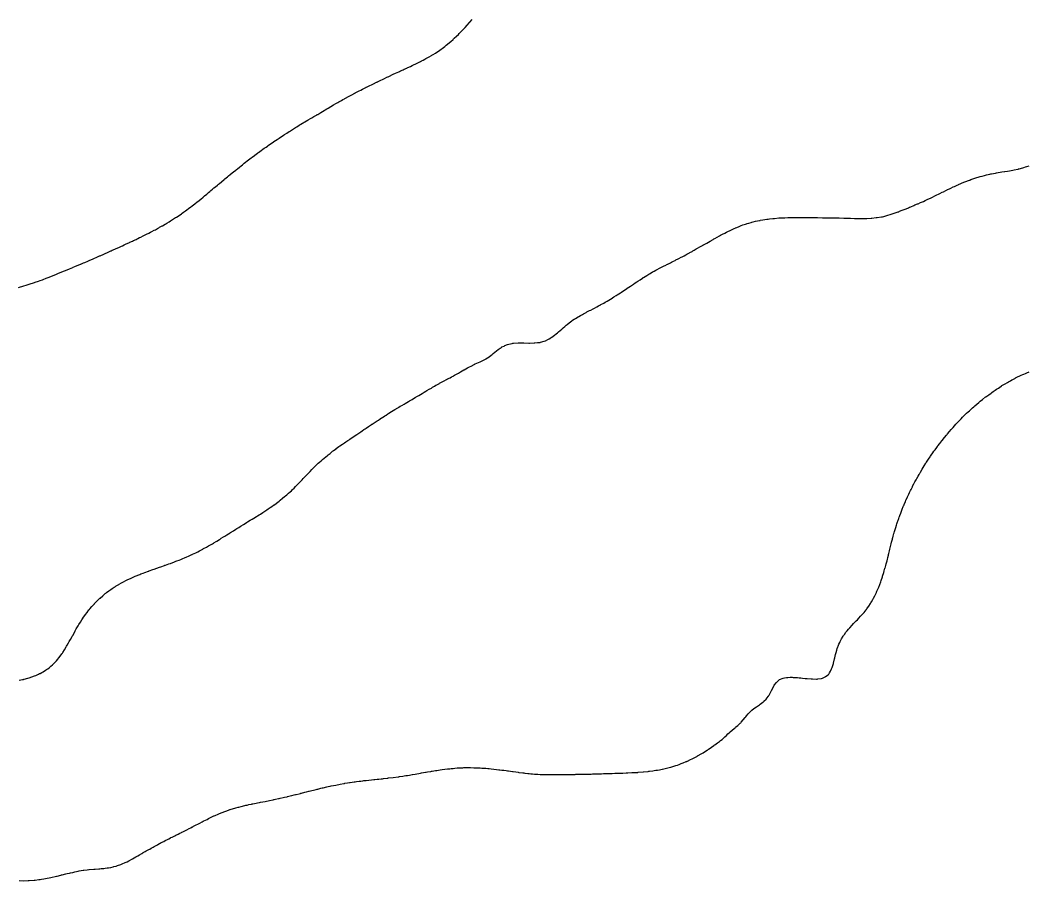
# Model space of a CAD drawing. Extents: x -717077 to -715000, y -984627 to -984000.
# Drawn here: x -716693.2 to -716507.7, y -984517.5 to -984359.2 of the extents above; entities that cross this region are included whole.
import ezdxf

# ---------------------------------------------------------------- set-up
doc = ezdxf.new("R2010")
doc.units = 0
doc.layers.add('buffer_B1_0_1_clip', color=7, linetype='Continuous')

msp = doc.modelspace()

# ---------------------------------------------------------------- linework, layer by layer
at = {"layer": 'buffer_B1_0_1_clip'}
for points in [[(-716693.5, -984408.33), (-716692.5, -984408.06), (-716692.06, -984407.94), (-716691.88, -984407.88), (-716691.5, -984407.77), (-716691.3, -984407.7), (-716690.69, -984407.5), (-716690.55, -984407.45), (-716690.5, -984407.44), (-716690.4, -984407.4), (-716689.81, -984407.19), (-716689.5, -984407.09), (-716689.08, -984406.92), (-716688.82, -984406.82), (-716688.5, -984406.7), (-716688.36, -984406.64), (-716688, -984406.5), (-716687.5, -984406.31), (-716686.5, -984405.9), (-716686.22, -984405.79), (-716685.51, -984405.5), (-716685.5, -984405.5), (-716685.5, -984405.5), (-716684.5, -984405.09), (-716684.09, -984404.91), (-716683.79, -984404.79), (-716683.5, -984404.67), (-716683.38, -984404.62), (-716683.11, -984404.5), (-716682.68, -984404.32), (-716682.5, -984404.25), (-716682.06, -984404.06), (-716681.97, -984404.03), (-716681.5, -984403.83), (-716681.27, -984403.73), (-716680.73, -984403.5), (-716680.57, -984403.43), (-716680.32, -984403.32), (-716679.87, -984403.13), (-716679.5, -984402.96), (-716679.18, -984402.82), (-716678.54, -984402.54), (-716678.5, -984402.52), (-716678.48, -984402.52), (-716678.45, -984402.5), (-716677.79, -984402.21), (-716677.5, -984402.07), (-716677.1, -984401.9), (-716676.72, -984401.72), (-716676.5, -984401.62), (-716676.42, -984401.59), (-716676.23, -984401.5), (-716675.72, -984401.28), (-716675.5, -984401.17), (-716675.03, -984400.97), (-716674.91, -984400.91), (-716674.5, -984400.72), (-716674.35, -984400.66), (-716674.01, -984400.5), (-716673.66, -984400.34), (-716673.5, -984400.27), (-716673.07, -984400.07), (-716672.97, -984400.03), (-716672.5, -984399.81), (-716672.29, -984399.71), (-716671.84, -984399.5), (-716671.61, -984399.39), (-716671.5, -984399.34), (-716671.18, -984399.18), (-716670.94, -984399.07), (-716670.5, -984398.85), (-716670.27, -984398.73), (-716669.8, -984398.5), (-716669.6, -984398.4), (-716669.5, -984398.35), (-716669.2, -984398.2), (-716668.93, -984398.07), (-716668.5, -984397.83), (-716668.28, -984397.72), (-716667.89, -984397.5), (-716667.64, -984397.36), (-716667.5, -984397.28), (-716667.01, -984397.01), (-716667, -984397), (-716666.5, -984396.71), (-716666.37, -984396.63), (-716666.15, -984396.5), (-716665.75, -984396.25), (-716665.5, -984396.1), (-716665.13, -984395.87), (-716664.56, -984395.5), (-716664.52, -984395.48), (-716664.5, -984395.46), (-716664.39, -984395.39), (-716663.92, -984395.08), (-716663.5, -984394.79), (-716663.33, -984394.67), (-716663.1, -984394.5), (-716662.75, -984394.25), (-716662.5, -984394.06), (-716662.17, -984393.83), (-716661.74, -984393.5), (-716661.6, -984393.4), (-716661.5, -984393.32), (-716661.04, -984392.96), (-716660.6, -984392.61), (-716660.5, -984392.52), (-716660.49, -984392.51), (-716660.48, -984392.5), (-716659.93, -984392.07), (-716659.5, -984391.73), (-716659.37, -984391.63), (-716659.23, -984391.5), (-716658.83, -984391.17), (-716658.5, -984390.89), (-716658.29, -984390.71), (-716658.05, -984390.5), (-716657.75, -984390.25), (-716657.5, -984390.04), (-716657.2, -984389.8), (-716656.86, -984389.5), (-716656.66, -984389.34), (-716656.5, -984389.21), (-716656.11, -984388.89), (-716655.65, -984388.5), (-716655.57, -984388.43), (-716655.5, -984388.38), (-716655.02, -984387.98), (-716654.8, -984387.8), (-716654.5, -984387.55), (-716654.47, -984387.53), (-716654.44, -984387.5), (-716653.92, -984387.08), (-716653.5, -984386.75), (-716653.36, -984386.64), (-716653.19, -984386.5), (-716652.8, -984386.2), (-716652.5, -984385.96), (-716652.25, -984385.76), (-716651.93, -984385.5), (-716651.12, -984384.88), (-716650.63, -984384.5), (-716650.56, -984384.44), (-716650.5, -984384.4), (-716650.07, -984384.07), (-716649.99, -984384.01), (-716649.5, -984383.64), (-716649.42, -984383.58), (-716649.32, -984383.5), (-716648.84, -984383.16), (-716648.5, -984382.92), (-716648.26, -984382.74), (-716647.91, -984382.5), (-716647.67, -984382.33), (-716647.5, -984382.21), (-716647.08, -984381.92), (-716646.59, -984381.59), (-716646.5, -984381.53), (-716646.48, -984381.52), (-716646.46, -984381.5), (-716645.88, -984381.12), (-716645.5, -984380.86), (-716645.28, -984380.72), (-716644.96, -984380.5), (-716644.68, -984380.32), (-716644.5, -984380.2), (-716644.07, -984379.93), (-716643.67, -984379.67), (-716643.5, -984379.56), (-716643.4, -984379.5), (-716642.84, -984379.16), (-716642.5, -984378.94), (-716642.23, -984378.77), (-716641.81, -984378.5), (-716641.62, -984378.38), (-716641.5, -984378.31), (-716640.5, -984377.71), (-716640.37, -984377.63), (-716640.15, -984377.5), (-716639.74, -984377.26), (-716639.5, -984377.13), (-716639.1, -984376.9), (-716638.62, -984376.62), (-716638.5, -984376.55), (-716638.47, -984376.53), (-716638.41, -984376.5), (-716637.84, -984376.16), (-716637.5, -984375.96), (-716636.73, -984375.5), (-716636.58, -984375.42), (-716636.5, -984375.37), (-716635.5, -984374.76), (-716635.05, -984374.5), (-716634.7, -984374.3), (-716634.5, -984374.18), (-716634.06, -984373.94), (-716633.77, -984373.77), (-716633.5, -984373.62), (-716633.42, -984373.58), (-716633.29, -984373.5), (-716632.77, -984373.23), (-716632.5, -984373.08), (-716632.12, -984372.88), (-716631.6, -984372.6), (-716631.5, -984372.55), (-716631.47, -984372.53), (-716631.41, -984372.5), (-716630.81, -984372.19), (-716630.5, -984372.03), (-716630.15, -984371.85), (-716629.54, -984371.55), (-716629.5, -984371.52), (-716629.48, -984371.52), (-716629.45, -984371.5), (-716628.81, -984371.19), (-716628.5, -984371.03), (-716628.14, -984370.86), (-716627.59, -984370.59), (-716627.5, -984370.55), (-716627.47, -984370.53), (-716627.4, -984370.5), (-716626.79, -984370.21), (-716626.5, -984370.07), (-716626.12, -984369.88), (-716625.66, -984369.66), (-716625.5, -984369.59), (-716625.44, -984369.56), (-716625.32, -984369.5), (-716624.5, -984369.11), (-716624.08, -984368.92), (-716623.79, -984368.79), (-716623.5, -984368.66), (-716623.39, -984368.61), (-716623.16, -984368.5), (-716622.71, -984368.29), (-716622.5, -984368.19), (-716622.03, -984367.97), (-716621.93, -984367.93), (-716621.5, -984367.73), (-716621.34, -984367.66), (-716621.02, -984367.5), (-716620.67, -984367.33), (-716620.5, -984367.24), (-716620, -984367), (-716620, -984367), (-716619.5, -984366.75), (-716619.33, -984366.67), (-716619, -984366.5), (-716618.67, -984366.33), (-716618.5, -984366.24), (-716618.02, -984365.98), (-716617.93, -984365.93), (-716617.5, -984365.69), (-716617.38, -984365.62), (-716617.18, -984365.5), (-716616.76, -984365.24), (-716616.5, -984365.06), (-716616.16, -984364.84), (-716615.69, -984364.5), (-716615.58, -984364.42), (-716615.5, -984364.36), (-716615.02, -984363.98), (-716614.76, -984363.76), (-716614.5, -984363.55), (-716614.47, -984363.53), (-716614.44, -984363.5), (-716613.93, -984363.07), (-716613.5, -984362.7), (-716613.4, -984362.6), (-716613.29, -984362.5), (-716612.87, -984362.13), (-716612.5, -984361.77), (-716612.37, -984361.63), (-716612.24, -984361.5), (-716611.87, -984361.13), (-716611.5, -984360.73), (-716611.39, -984360.61), (-716611.29, -984360.5), (-716610.92, -984360.08), (-716610.5, -984359.6), (-716610.45, -984359.55), (-716610.41, -984359.5), (-716609.99, -984359.01)], [(-716693.37, -984480.63), (-716692.73, -984480.5), (-716692.54, -984480.46), (-716692.5, -984480.45), (-716692.43, -984480.43), (-716691.75, -984480.25), (-716691.5, -984480.17), (-716691, -984480), (-716691, -984480), (-716690.5, -984479.82), (-716690.28, -984479.72), (-716689.78, -984479.5), (-716689.59, -984479.41), (-716689.5, -984479.36), (-716689.17, -984479.17), (-716688.95, -984479.05), (-716688.5, -984478.77), (-716688.33, -984478.67), (-716688.09, -984478.5), (-716687.75, -984478.25), (-716687.5, -984478.03), (-716687.22, -984477.78), (-716686.93, -984477.5), (-716686.72, -984477.28), (-716686.5, -984477.05), (-716686.25, -984476.75), (-716686.04, -984476.5), (-716685.8, -984476.2), (-716685.5, -984475.77), (-716685.39, -984475.61), (-716685.33, -984475.5), (-716685.02, -984475.02), (-716685, -984475), (-716684.7, -984474.5), (-716684.62, -984474.38), (-716684.5, -984474.17), (-716684.26, -984473.74), (-716684.13, -984473.5), (-716683.9, -984473.1), (-716683.67, -984472.68), (-716683.58, -984472.5), (-716683.55, -984472.45), (-716683.5, -984472.36), (-716683.19, -984471.81), (-716683.03, -984471.5), (-716682.83, -984471.17), (-716682.5, -984470.59), (-716682.47, -984470.53), (-716682.45, -984470.5), (-716682.37, -984470.38), (-716682.09, -984469.92), (-716681.83, -984469.5), (-716681.69, -984469.31), (-716681.5, -984469.03), (-716681.28, -984468.72), (-716681.13, -984468.5), (-716680.86, -984468.14), (-716680.5, -984467.69), (-716680.42, -984467.58), (-716680.35, -984467.5), (-716679.95, -984467.05), (-716679.5, -984466.54), (-716679.48, -984466.52), (-716679.46, -984466.5), (-716678.98, -984466.02), (-716678.5, -984465.55), (-716678.47, -984465.53), (-716678.44, -984465.5), (-716677.94, -984465.07), (-716677.5, -984464.69), (-716677.39, -984464.61), (-716677.26, -984464.5), (-716676.83, -984464.17), (-716676.5, -984463.93), (-716676.24, -984463.76), (-716675.86, -984463.5), (-716675.64, -984463.36), (-716675.5, -984463.27), (-716675.02, -984462.99), (-716674.94, -984462.94), (-716674.5, -984462.69), (-716674.38, -984462.62), (-716674.14, -984462.5), (-716673.72, -984462.28), (-716673.5, -984462.17), (-716673.04, -984461.96), (-716672.89, -984461.89), (-716672.5, -984461.71), (-716672.35, -984461.65), (-716672.02, -984461.5), (-716671.65, -984461.35), (-716671.5, -984461.28), (-716671.14, -984461.15), (-716670.94, -984461.07), (-716670.5, -984460.89), (-716670.21, -984460.79), (-716669.54, -984460.54), (-716669.5, -984460.53), (-716669.48, -984460.52), (-716669.43, -984460.5), (-716668.74, -984460.26), (-716668.5, -984460.17), (-716668, -984460), (-716668, -984460), (-716667.5, -984459.82), (-716667.26, -984459.74), (-716666.61, -984459.5), (-716666.53, -984459.47), (-716666.5, -984459.46), (-716666.43, -984459.44), (-716665.79, -984459.21), (-716665.5, -984459.11), (-716665.05, -984458.95), (-716664.88, -984458.88), (-716664.5, -984458.74), (-716664.33, -984458.67), (-716663.92, -984458.5), (-716663.62, -984458.38), (-716663.5, -984458.33), (-716663.21, -984458.22), (-716662.91, -984458.09), (-716662.5, -984457.92), (-716662.21, -984457.79), (-716661.58, -984457.5), (-716661.53, -984457.48), (-716661.5, -984457.46), (-716661.43, -984457.43), (-716660.85, -984457.16), (-716660.5, -984456.99), (-716660.18, -984456.82), (-716659.58, -984456.5), (-716659.53, -984456.47), (-716659.5, -984456.46), (-716659.41, -984456.41), (-716658.88, -984456.12), (-716658.5, -984455.91), (-716658.24, -984455.76), (-716657.8, -984455.5), (-716657.61, -984455.39), (-716657.5, -984455.33), (-716657.07, -984455.07), (-716656.98, -984455.02), (-716656.5, -984454.72), (-716656.36, -984454.64), (-716656.15, -984454.5), (-716655.74, -984454.26), (-716655.5, -984454.11), (-716655.13, -984453.87), (-716654.54, -984453.5), (-716654.52, -984453.48), (-716654.5, -984453.47), (-716654.43, -984453.43), (-716653.9, -984453.1), (-716653.5, -984452.85), (-716653.29, -984452.71), (-716652.95, -984452.5), (-716652.67, -984452.33), (-716652.5, -984452.22), (-716652.05, -984451.95), (-716651.78, -984451.78), (-716651.5, -984451.61), (-716651.43, -984451.57), (-716651.32, -984451.5), (-716650.81, -984451.19), (-716650.5, -984451), (-716650.19, -984450.81), (-716649.7, -984450.5), (-716649.58, -984450.43), (-716649.5, -984450.38), (-716649.17, -984450.17), (-716648.96, -984450.04), (-716648.5, -984449.74), (-716648.35, -984449.65), (-716648.13, -984449.5), (-716647.75, -984449.25), (-716647.5, -984449.08), (-716647.15, -984448.85), (-716646.67, -984448.5), (-716646.57, -984448.43), (-716646.5, -984448.38), (-716646.08, -984448.08), (-716645.99, -984448.02), (-716645.5, -984447.64), (-716645.42, -984447.58), (-716645.32, -984447.5), (-716644.86, -984447.14), (-716644.5, -984446.84), (-716644.31, -984446.69), (-716644.11, -984446.5), (-716643.78, -984446.22), (-716643.5, -984445.95), (-716643.26, -984445.74), (-716643.02, -984445.5), (-716642.75, -984445.25), (-716642.5, -984445), (-716642.25, -984444.75), (-716642.02, -984444.5), (-716641.76, -984444.24), (-716641.5, -984443.97), (-716641.27, -984443.73), (-716641.07, -984443.5), (-716640.79, -984443.21), (-716640.5, -984442.91), (-716640.3, -984442.7), (-716640.12, -984442.5), (-716639.81, -984442.19), (-716639.5, -984441.87), (-716639.32, -984441.68), (-716639.15, -984441.5), (-716638.81, -984441.19), (-716638.5, -984440.88), (-716638.3, -984440.7), (-716638.1, -984440.5), (-716637.78, -984440.22), (-716637.5, -984439.98), (-716637.24, -984439.76), (-716636.93, -984439.5), (-716636.69, -984439.31), (-716636.5, -984439.15), (-716636.13, -984438.87), (-716635.67, -984438.5), (-716635.57, -984438.43), (-716635.5, -984438.37), (-716635.02, -984438.02), (-716635, -984438), (-716634.5, -984437.64), (-716634.42, -984437.58), (-716634.31, -984437.5), (-716633.82, -984437.18), (-716633.5, -984436.95), (-716633.23, -984436.77), (-716632.85, -984436.5), (-716632.64, -984436.36), (-716632.5, -984436.26), (-716632.04, -984435.96), (-716631.77, -984435.77), (-716631.5, -984435.58), (-716631.45, -984435.55), (-716631.38, -984435.5), (-716630.85, -984435.15), (-716630.5, -984434.91), (-716630.25, -984434.75), (-716629.9, -984434.5), (-716629.66, -984434.34), (-716629.5, -984434.23), (-716629.06, -984433.94), (-716628.67, -984433.67), (-716628.5, -984433.55), (-716628.47, -984433.53), (-716628.42, -984433.5), (-716627.86, -984433.14), (-716627.5, -984432.9), (-716627.25, -984432.75), (-716626.89, -984432.5), (-716626.65, -984432.35), (-716626.5, -984432.25), (-716626.04, -984431.96), (-716625.82, -984431.82), (-716625.5, -984431.62), (-716625.43, -984431.57), (-716625.32, -984431.5), (-716624.81, -984431.19), (-716624.5, -984431), (-716624.19, -984430.81), (-716623.69, -984430.5), (-716623.57, -984430.43), (-716623.5, -984430.38), (-716623.22, -984430.22), (-716622.94, -984430.06), (-716622.5, -984429.8), (-716622.31, -984429.69), (-716622, -984429.5), (-716621.68, -984429.32), (-716621.5, -984429.2), (-716621.05, -984428.95), (-716620.77, -984428.78), (-716620.5, -984428.61), (-716620.43, -984428.57), (-716620.32, -984428.5), (-716619.8, -984428.2), (-716619.5, -984428.03), (-716619.17, -984427.83), (-716618.62, -984427.5), (-716618.54, -984427.46), (-716618.5, -984427.43), (-716618.33, -984427.33), (-716617.91, -984427.09), (-716617.5, -984426.85), (-716617.28, -984426.72), (-716616.9, -984426.5), (-716616.65, -984426.35), (-716616.5, -984426.27), (-716616.01, -984425.99), (-716615.97, -984425.98), (-716615.5, -984425.71), (-716615.36, -984425.64), (-716615.11, -984425.5), (-716614.71, -984425.29), (-716614.5, -984425.17), (-716614.05, -984424.95), (-716613.81, -984424.82), (-716613.5, -984424.65), (-716613.4, -984424.6), (-716613.23, -984424.5), (-716612.76, -984424.24), (-716612.5, -984424.09), (-716612.13, -984423.87), (-716611.52, -984423.5), (-716611.51, -984423.49), (-716611.5, -984423.49), (-716611.48, -984423.48), (-716610.86, -984423.14), (-716610.5, -984422.94), (-716610.2, -984422.8), (-716609.59, -984422.5), (-716609.53, -984422.47), (-716609.5, -984422.46), (-716609.42, -984422.43), (-716608.83, -984422.17), (-716608.5, -984422.02), (-716608.15, -984421.85), (-716607.52, -984421.52), (-716607.5, -984421.51), (-716607.49, -984421.51), (-716607.48, -984421.5), (-716606.89, -984421.11), (-716606.5, -984420.82), (-716606.32, -984420.68), (-716606.11, -984420.5), (-716605.5, -984420.02), (-716605.21, -984419.79), (-716604.82, -984419.5), (-716604.62, -984419.38), (-716604.5, -984419.3), (-716604.12, -984419.13), (-716603.96, -984419.04), (-716603.5, -984418.85), (-716603.23, -984418.78), (-716602.64, -984418.65), (-716602.5, -984418.61), (-716602.4, -984418.6), (-716601.53, -984418.53), (-716601.5, -984418.53), (-716601.47, -984418.53), (-716600.54, -984418.54), (-716600.5, -984418.54), (-716600.46, -984418.54), (-716599.57, -984418.57), (-716599.5, -984418.58), (-716599.42, -984418.58), (-716598.56, -984418.56), (-716598.5, -984418.56), (-716598.44, -984418.56), (-716597.95, -984418.5), (-716597.55, -984418.45), (-716597.5, -984418.45), (-716597.42, -984418.42), (-716596.76, -984418.24), (-716596.5, -984418.16), (-716596.06, -984417.94), (-716595.79, -984417.79), (-716595.5, -984417.63), (-716595.42, -984417.58), (-716595.32, -984417.5), (-716594.86, -984417.14), (-716594.5, -984416.86), (-716594.31, -984416.69), (-716594.08, -984416.5), (-716593.5, -984415.99), (-716593.23, -984415.77), (-716592.92, -984415.5), (-716592.69, -984415.31), (-716592.5, -984415.15), (-716592.13, -984414.87), (-716591.65, -984414.5), (-716591.56, -984414.44), (-716591.5, -984414.39), (-716591.2, -984414.2), (-716590.96, -984414.04), (-716590.5, -984413.75), (-716590.34, -984413.66), (-716590.06, -984413.5), (-716589.7, -984413.3), (-716589.5, -984413.2), (-716589.04, -984412.96), (-716588.86, -984412.86), (-716588.5, -984412.67), (-716588.39, -984412.61), (-716588.17, -984412.5), (-716587.73, -984412.27), (-716587.5, -984412.15), (-716587.07, -984411.93), (-716586.75, -984411.75), (-716586.5, -984411.62), (-716586.42, -984411.58), (-716586.29, -984411.5), (-716585.78, -984411.22), (-716585.5, -984411.06), (-716585.14, -984410.86), (-716584.56, -984410.5), (-716584.52, -984410.48), (-716584.5, -984410.47), (-716584.41, -984410.41), (-716583.9, -984410.1), (-716583.5, -984409.85), (-716583.29, -984409.72), (-716582.97, -984409.5), (-716582.68, -984409.32), (-716582.5, -984409.2), (-716582.08, -984408.92), (-716581.59, -984408.59), (-716581.5, -984408.53), (-716581.48, -984408.52), (-716581.46, -984408.5), (-716580.88, -984408.12), (-716580.5, -984407.86), (-716580.28, -984407.72), (-716579.98, -984407.5), (-716579.69, -984407.31), (-716579.5, -984407.19), (-716579.08, -984406.92), (-716578.62, -984406.62), (-716578.5, -984406.54), (-716578.47, -984406.53), (-716578.43, -984406.5), (-716577.85, -984406.15), (-716577.5, -984405.93), (-716577.23, -984405.77), (-716576.78, -984405.5), (-716576.6, -984405.4), (-716576.5, -984405.34), (-716576.16, -984405.16), (-716575.95, -984405.05), (-716575.5, -984404.8), (-716575.3, -984404.7), (-716574.92, -984404.5), (-716574.64, -984404.36), (-716574.5, -984404.28), (-716574.07, -984404.08), (-716573.97, -984404.03), (-716573.5, -984403.79), (-716573.31, -984403.69), (-716572.93, -984403.5), (-716572.64, -984403.36), (-716572.5, -984403.28), (-716572.05, -984403.06), (-716571.98, -984403.02), (-716571.5, -984402.77), (-716571.32, -984402.68), (-716570.99, -984402.5), (-716570.67, -984402.33), (-716570.5, -984402.25), (-716570.02, -984401.98), (-716569.94, -984401.94), (-716569.5, -984401.7), (-716569.37, -984401.63), (-716569.16, -984401.5), (-716568.74, -984401.26), (-716568.5, -984401.13), (-716568.1, -984400.9), (-716567.62, -984400.62), (-716567.5, -984400.55), (-716567.47, -984400.53), (-716567.42, -984400.5), (-716566.83, -984400.17), (-716566.5, -984399.99), (-716566.19, -984399.81), (-716565.65, -984399.5), (-716565.55, -984399.45), (-716565.5, -984399.42), (-716565.32, -984399.32), (-716564.91, -984399.09), (-716564.5, -984398.87), (-716564.26, -984398.74), (-716563.82, -984398.5), (-716563.61, -984398.39), (-716563.5, -984398.33), (-716563.17, -984398.17), (-716562.94, -984398.06), (-716562.5, -984397.84), (-716562.27, -984397.73), (-716561.77, -984397.5), (-716561.58, -984397.42), (-716561.5, -984397.38), (-716561.3, -984397.3), (-716560.87, -984397.13), (-716560.5, -984396.97), (-716560.15, -984396.85), (-716559.68, -984396.68), (-716559.5, -984396.62), (-716559.41, -984396.59), (-716559.1, -984396.5), (-716558.63, -984396.37), (-716558.5, -984396.33), (-716558.27, -984396.27), (-716557.83, -984396.17), (-716557.5, -984396.09), (-716557, -984396), (-716556.99, -984395.99), (-716556.5, -984395.9), (-716556.15, -984395.85), (-716555.79, -984395.79), (-716555.5, -984395.75), (-716555.27, -984395.73), (-716554.65, -984395.65), (-716554.5, -984395.64), (-716554.37, -984395.63), (-716553.56, -984395.56), (-716553.5, -984395.56), (-716553.44, -984395.56), (-716552.51, -984395.52), (-716552.5, -984395.52), (-716552.48, -984395.52), (-716551.92, -984395.5), (-716551.51, -984395.49), (-716551.5, -984395.49), (-716551.49, -984395.49), (-716550.52, -984395.48), (-716550.5, -984395.48), (-716549.5, -984395.49), (-716548.5, -984395.49), (-716548.49, -984395.49), (-716547.51, -984395.49), (-716547.5, -984395.49), (-716546.5, -984395.5), (-716546.42, -984395.5), (-716545.51, -984395.52), (-716545.48, -984395.52), (-716544.52, -984395.53), (-716544.5, -984395.53), (-716544.47, -984395.53), (-716543.54, -984395.54), (-716543.5, -984395.54), (-716543.46, -984395.54), (-716542.56, -984395.56), (-716542.5, -984395.56), (-716542.44, -984395.56), (-716541.58, -984395.58), (-716541.5, -984395.58), (-716541.41, -984395.59), (-716540.6, -984395.61), (-716540.5, -984395.61), (-716540.39, -984395.61), (-716539.63, -984395.63), (-716539.5, -984395.63), (-716539.36, -984395.64), (-716538.64, -984395.64), (-716538.5, -984395.64), (-716538.36, -984395.64), (-716537.63, -984395.63), (-716537.5, -984395.63), (-716537.37, -984395.63), (-716536.59, -984395.59), (-716536.5, -984395.58), (-716536.42, -984395.58), (-716535.66, -984395.5), (-716535.51, -984395.49), (-716535.5, -984395.49), (-716535.48, -984395.48), (-716534.65, -984395.35), (-716534.5, -984395.32), (-716534.26, -984395.26), (-716533.84, -984395.16), (-716533.5, -984395.07), (-716533.07, -984394.93), (-716532.87, -984394.87), (-716532.5, -984394.76), (-716532.31, -984394.69), (-716531.8, -984394.5), (-716531.58, -984394.42), (-716531.5, -984394.4), (-716531.33, -984394.33), (-716530.85, -984394.15), (-716530.5, -984394.02), (-716530.13, -984393.87), (-716529.67, -984393.67), (-716529.5, -984393.6), (-716529.43, -984393.57), (-716529.27, -984393.5), (-716528.73, -984393.27), (-716528.5, -984393.17), (-716528.03, -984392.97), (-716527.93, -984392.93), (-716527.5, -984392.74), (-716527.33, -984392.67), (-716526.96, -984392.5), (-716526.64, -984392.36), (-716526.5, -984392.3), (-716526.12, -984392.12), (-716525.95, -984392.05), (-716525.5, -984391.83), (-716525.28, -984391.72), (-716524.85, -984391.5), (-716524.61, -984391.39), (-716524.5, -984391.33), (-716524.16, -984391.16), (-716523.95, -984391.05), (-716523.5, -984390.83), (-716523.28, -984390.72), (-716522.85, -984390.5), (-716522.61, -984390.39), (-716522.5, -984390.33), (-716522.18, -984390.19), (-716521.93, -984390.07), (-716521.5, -984389.86), (-716521.25, -984389.75), (-716520.71, -984389.5), (-716520.56, -984389.44), (-716520.5, -984389.41), (-716519.5, -984388.99), (-716519.15, -984388.85), (-716518.67, -984388.67), (-716518.5, -984388.61), (-716518.42, -984388.58), (-716518.2, -984388.5), (-716517.68, -984388.32), (-716517.5, -984388.25), (-716516.5, -984387.94), (-716516.15, -984387.85), (-716515.74, -984387.74), (-716515.5, -984387.68), (-716515.35, -984387.65), (-716514.72, -984387.5), (-716514.54, -984387.46), (-716514.5, -984387.45), (-716514.44, -984387.44), (-716513.7, -984387.3), (-716513.5, -984387.26), (-716513.21, -984387.21), (-716512.85, -984387.15), (-716512.5, -984387.09), (-716512.02, -984387.02), (-716511.99, -984387.01), (-716511.5, -984386.93), (-716511.12, -984386.88), (-716510.82, -984386.82), (-716510.5, -984386.77), (-716510.28, -984386.72), (-716509.56, -984386.57), (-716509.5, -984386.55), (-716509.46, -984386.54), (-716509.3, -984386.5), (-716508.67, -984386.33), (-716508.5, -984386.28), (-716508.16, -984386.16), (-716507.92, -984386.08), (-716507.5, -984385.94)], [(-716693.36, -984517.5), (-716692.5, -984517.54), (-716692.47, -984517.53), (-716691.67, -984517.5), (-716691.51, -984517.5), (-716691.5, -984517.49), (-716691.49, -984517.49), (-716690.59, -984517.41), (-716690.5, -984517.4), (-716690.39, -984517.39), (-716689.7, -984517.3), (-716689.5, -984517.27), (-716689.23, -984517.23), (-716688.83, -984517.17), (-716688.5, -984517.11), (-716687.5, -984516.93), (-716686.5, -984516.7), (-716686.34, -984516.66), (-716685.7, -984516.5), (-716685.54, -984516.46), (-716685.5, -984516.46), (-716685.44, -984516.44), (-716684.74, -984516.26), (-716684.5, -984516.21), (-716684.11, -984516.11), (-716683.93, -984516.07), (-716683.5, -984515.97), (-716683.12, -984515.88), (-716682.82, -984515.82), (-716682.5, -984515.75), (-716682.28, -984515.72), (-716681.6, -984515.6), (-716681.5, -984515.59), (-716681.42, -984515.58), (-716680.82, -984515.5), (-716680.53, -984515.47), (-716680.5, -984515.46), (-716680.46, -984515.46), (-716679.61, -984515.39), (-716679.5, -984515.38), (-716679.37, -984515.37), (-716678.68, -984515.33), (-716678.5, -984515.31), (-716678.28, -984515.28), (-716677.76, -984515.24), (-716677.5, -984515.21), (-716677.15, -984515.15), (-716676.89, -984515.12), (-716676.5, -984515.05), (-716676.05, -984514.95), (-716675.91, -984514.91), (-716675.5, -984514.81), (-716675.27, -984514.73), (-716674.63, -984514.5), (-716674.53, -984514.47), (-716674.5, -984514.46), (-716674.42, -984514.42), (-716673.83, -984514.17), (-716673.5, -984514.02), (-716673.16, -984513.84), (-716672.52, -984513.5), (-716672.51, -984513.49), (-716672.5, -984513.49), (-716672.48, -984513.48), (-716671.86, -984513.14), (-716671.5, -984512.94), (-716671.23, -984512.77), (-716670.78, -984512.5), (-716670.6, -984512.4), (-716670.5, -984512.35), (-716670.14, -984512.14), (-716669.96, -984512.04), (-716669.5, -984511.77), (-716669.33, -984511.68), (-716669.03, -984511.5), (-716668.69, -984511.32), (-716668.5, -984511.21), (-716668.04, -984510.96), (-716667.86, -984510.86), (-716667.5, -984510.66), (-716667.4, -984510.61), (-716667.2, -984510.5), (-716666.74, -984510.27), (-716666.5, -984510.14), (-716666.07, -984509.93), (-716665.78, -984509.78), (-716665.5, -984509.64), (-716665.41, -984509.59), (-716665.22, -984509.5), (-716664.73, -984509.27), (-716664.5, -984509.15), (-716664.06, -984508.94), (-716663.79, -984508.79), (-716663.5, -984508.64), (-716663.4, -984508.6), (-716663.22, -984508.5), (-716662.74, -984508.26), (-716662.5, -984508.14), (-716662.07, -984507.93), (-716661.75, -984507.76), (-716661.5, -984507.62), (-716661.42, -984507.58), (-716661.28, -984507.5), (-716660.76, -984507.25), (-716660.5, -984507.11), (-716660.1, -984506.9), (-716659.66, -984506.66), (-716659.5, -984506.58), (-716659.45, -984506.55), (-716659.36, -984506.5), (-716658.78, -984506.22), (-716658.5, -984506.07), (-716657.5, -984505.59), (-716657.44, -984505.56), (-716657.31, -984505.5), (-716656.74, -984505.26), (-716656.5, -984505.15), (-716655.5, -984504.75), (-716655.31, -984504.69), (-716654.8, -984504.5), (-716654.58, -984504.42), (-716654.5, -984504.4), (-716653.5, -984504.1), (-716653.03, -984503.97), (-716652.95, -984503.95), (-716652.5, -984503.83), (-716652.23, -984503.77), (-716651.62, -984503.62), (-716651.5, -984503.6), (-716651.42, -984503.58), (-716651.07, -984503.5), (-716650.6, -984503.4), (-716650.5, -984503.38), (-716650.35, -984503.35), (-716649.76, -984503.24), (-716649.5, -984503.18), (-716649.11, -984503.11), (-716648.92, -984503.08), (-716648.5, -984502.99), (-716648.09, -984502.91), (-716647.86, -984502.86), (-716647.5, -984502.79), (-716647.26, -984502.74), (-716646.6, -984502.6), (-716646.5, -984502.58), (-716646.44, -984502.56), (-716646.15, -984502.5), (-716645.61, -984502.39), (-716645.5, -984502.36), (-716645.32, -984502.33), (-716644.79, -984502.22), (-716644.5, -984502.15), (-716644.05, -984502.05), (-716643.97, -984502.03), (-716643.5, -984501.92), (-716643.16, -984501.84), (-716642.73, -984501.73), (-716642.5, -984501.67), (-716642.36, -984501.64), (-716641.84, -984501.5), (-716641.57, -984501.44), (-716641.5, -984501.42), (-716641.39, -984501.39), (-716640.77, -984501.24), (-716640.5, -984501.17), (-716640.05, -984501.06), (-716639.97, -984501.03), (-716639.5, -984500.92), (-716639.16, -984500.84), (-716638.72, -984500.73), (-716638.5, -984500.67), (-716638.36, -984500.64), (-716637.81, -984500.5), (-716637.56, -984500.44), (-716637.5, -984500.43), (-716637.41, -984500.41), (-716636.74, -984500.26), (-716636.5, -984500.2), (-716636.12, -984500.12), (-716635.92, -984500.08), (-716635.5, -984499.98), (-716635.1, -984499.9), (-716634.85, -984499.85), (-716634.5, -984499.78), (-716634.26, -984499.74), (-716633.62, -984499.62), (-716633.5, -984499.6), (-716633.42, -984499.58), (-716632.91, -984499.5), (-716632.56, -984499.45), (-716632.5, -984499.44), (-716632.42, -984499.43), (-716631.68, -984499.32), (-716631.5, -984499.3), (-716631.26, -984499.27), (-716630.79, -984499.21), (-716630.5, -984499.17), (-716630.12, -984499.13), (-716629.9, -984499.1), (-716629.5, -984499.05), (-716629, -984499), (-716629, -984499), (-716628.5, -984498.94), (-716628.1, -984498.9), (-716627.88, -984498.88), (-716627.5, -984498.84), (-716627.19, -984498.81), (-716626.76, -984498.76), (-716626.5, -984498.74), (-716626.29, -984498.71), (-716625.64, -984498.64), (-716625.5, -984498.62), (-716625.39, -984498.61), (-716624.53, -984498.5), (-716624.5, -984498.5), (-716624.5, -984498.5), (-716624.5, -984498.5), (-716623.62, -984498.38), (-716623.5, -984498.37), (-716623.34, -984498.34), (-716622.74, -984498.26), (-716622.5, -984498.23), (-716622.18, -984498.18), (-716621.87, -984498.13), (-716621.5, -984498.08), (-716621.01, -984497.99), (-716620.99, -984497.99), (-716620.5, -984497.91), (-716620.16, -984497.84), (-716619.78, -984497.78), (-716619.5, -984497.73), (-716619.31, -984497.69), (-716618.56, -984497.56), (-716618.5, -984497.55), (-716618.46, -984497.54), (-716618.23, -984497.5), (-716617.61, -984497.39), (-716617.5, -984497.38), (-716617.35, -984497.35), (-716616.75, -984497.25), (-716616.5, -984497.21), (-716616.16, -984497.16), (-716615.88, -984497.12), (-716615.5, -984497.07), (-716615, -984497.01), (-716615, -984497), (-716614.5, -984496.95), (-716614.1, -984496.9), (-716613.88, -984496.88), (-716613.5, -984496.84), (-716613.19, -984496.81), (-716612.77, -984496.77), (-716612.5, -984496.75), (-716612.26, -984496.74), (-716611.71, -984496.71), (-716611.5, -984496.7), (-716611.3, -984496.7), (-716610.69, -984496.69), (-716610.5, -984496.69), (-716610.3, -984496.7), (-716609.71, -984496.71), (-716609.5, -984496.72), (-716609.27, -984496.73), (-716608.75, -984496.75), (-716608.5, -984496.76), (-716608.22, -984496.78), (-716607.81, -984496.81), (-716607.5, -984496.83), (-716607.13, -984496.87), (-716606.88, -984496.89), (-716606.5, -984496.92), (-716606.03, -984496.97), (-716605.98, -984496.98), (-716605.5, -984497.03), (-716605.08, -984497.08), (-716604.89, -984497.11), (-716604.5, -984497.16), (-716604.19, -984497.19), (-716603.75, -984497.26), (-716603.5, -984497.29), (-716603.31, -984497.31), (-716602.58, -984497.42), (-716602.5, -984497.43), (-716602.43, -984497.44), (-716601.95, -984497.5), (-716601.55, -984497.56), (-716601.5, -984497.56), (-716601.43, -984497.57), (-716600.66, -984497.66), (-716600.5, -984497.68), (-716600.29, -984497.71), (-716599.77, -984497.77), (-716599.5, -984497.8), (-716599.17, -984497.83), (-716598.86, -984497.86), (-716598.5, -984497.89), (-716598.09, -984497.91), (-716597.92, -984497.92), (-716597.5, -984497.94), (-716597.05, -984497.95), (-716596.95, -984497.96), (-716596.5, -984497.97), (-716596.02, -984497.98), (-716595.98, -984497.98), (-716595.5, -984497.98), (-716595.02, -984497.98), (-716594.98, -984497.98), (-716594.5, -984497.98), (-716593.5, -984497.97), (-716593.04, -984497.97), (-716592.96, -984497.97), (-716592.5, -984497.96), (-716592.05, -984497.95), (-716591.95, -984497.95), (-716591.5, -984497.94), (-716591.06, -984497.94), (-716590.93, -984497.93), (-716590.5, -984497.93), (-716590.08, -984497.92), (-716589.91, -984497.92), (-716589.5, -984497.91), (-716589.1, -984497.9), (-716588.89, -984497.9), (-716588.5, -984497.89), (-716588.12, -984497.88), (-716587.86, -984497.87), (-716587.5, -984497.86), (-716587.15, -984497.85), (-716586.83, -984497.83), (-716586.5, -984497.82), (-716586.18, -984497.82), (-716585.8, -984497.81), (-716585.5, -984497.8), (-716585.21, -984497.79), (-716584.77, -984497.77), (-716584.5, -984497.77), (-716584.24, -984497.76), (-716583.74, -984497.74), (-716583.5, -984497.73), (-716583.27, -984497.73), (-716582.71, -984497.72), (-716582.5, -984497.71), (-716582.29, -984497.71), (-716581.67, -984497.67), (-716581.5, -984497.67), (-716581.34, -984497.66), (-716580.62, -984497.62), (-716580.5, -984497.62), (-716580.39, -984497.61), (-716579.57, -984497.57), (-716579.5, -984497.57), (-716579.44, -984497.56), (-716578.51, -984497.49), (-716578.5, -984497.49), (-716578.48, -984497.48), (-716577.6, -984497.4), (-716577.5, -984497.38), (-716577.36, -984497.36), (-716576.72, -984497.28), (-716576.5, -984497.24), (-716576.19, -984497.19), (-716575.86, -984497.14), (-716575.5, -984497.08), (-716575.02, -984496.98), (-716574.97, -984496.97), (-716574.5, -984496.87), (-716573.5, -984496.62), (-716573.41, -984496.59), (-716573.08, -984496.5), (-716572.5, -984496.33), (-716572.23, -984496.23), (-716571.89, -984496.11), (-716571.5, -984495.97), (-716571.16, -984495.84), (-716570.6, -984495.6), (-716570.5, -984495.56), (-716570.46, -984495.54), (-716570.38, -984495.5), (-716569.79, -984495.21), (-716569.5, -984495.07), (-716569.12, -984494.88), (-716568.63, -984494.63), (-716568.5, -984494.56), (-716568.46, -984494.54), (-716568.39, -984494.5), (-716567.82, -984494.18), (-716567.5, -984493.98), (-716567.21, -984493.79), (-716566.77, -984493.5), (-716566.6, -984493.4), (-716566.5, -984493.32), (-716566.01, -984492.99), (-716565.92, -984492.93), (-716565.5, -984492.63), (-716565.43, -984492.58), (-716565.32, -984492.5), (-716564.84, -984492.16), (-716564.5, -984491.9), (-716564.28, -984491.72), (-716564.01, -984491.5), (-716563.73, -984491.27), (-716563.5, -984491.06), (-716563.21, -984490.79), (-716562.91, -984490.5), (-716562.69, -984490.31), (-716562.5, -984490.14), (-716561.77, -984489.5), (-716561.62, -984489.38), (-716561.5, -984489.28), (-716561.08, -984488.92), (-716560.65, -984488.5), (-716560.57, -984488.43), (-716560.5, -984488.35), (-716560.1, -984487.9), (-716559.76, -984487.5), (-716559.64, -984487.36), (-716559.5, -984487.2), (-716559.18, -984486.82), (-716558.89, -984486.5), (-716558.69, -984486.31), (-716558.5, -984486.13), (-716558.15, -984485.85), (-716557.68, -984485.5), (-716557.57, -984485.43), (-716557.5, -984485.38), (-716557.11, -984485.12), (-716556.98, -984485.02), (-716556.5, -984484.68), (-716556.4, -984484.6), (-716556.3, -984484.5), (-716555.9, -984484.1), (-716555.5, -984483.6), (-716555.46, -984483.54), (-716555.43, -984483.5), (-716555.36, -984483.36), (-716555.1, -984482.9), (-716554.91, -984482.5), (-716554.5, -984481.69), (-716554.43, -984481.57), (-716554.39, -984481.5), (-716553.99, -984481.01), (-716553.5, -984480.53), (-716553.48, -984480.52), (-716553.45, -984480.5), (-716552.77, -984480.23), (-716552.5, -984480.16), (-716552.13, -984480.13), (-716551.9, -984480.1), (-716551.5, -984480.06), (-716551.08, -984480.08), (-716550.92, -984480.09), (-716550.5, -984480.1), (-716550.14, -984480.14), (-716549.84, -984480.16), (-716549.5, -984480.2), (-716549.22, -984480.23), (-716548.71, -984480.29), (-716548.5, -984480.31), (-716548.32, -984480.32), (-716547.61, -984480.39), (-716547.5, -984480.39), (-716547.39, -984480.39), (-716546.6, -984480.4), (-716546.5, -984480.4), (-716546.37, -984480.37), (-716545.71, -984480.29), (-716545.5, -984480.24), (-716545.01, -984480), (-716544.95, -984479.96), (-716544.5, -984479.63), (-716544.43, -984479.57), (-716544.38, -984479.5), (-716544.23, -984479.23), (-716544.06, -984478.94), (-716543.84, -984478.5), (-716543.75, -984478.25), (-716543.52, -984477.52), (-716543.51, -984477.5), (-716543.51, -984477.49), (-716543.5, -984477.45), (-716543.3, -984476.7), (-716543.25, -984476.5), (-716543.17, -984476.18), (-716543.11, -984475.89), (-716543.01, -984475.5), (-716542.89, -984475.11), (-716542.8, -984474.8), (-716542.71, -984474.5), (-716542.65, -984474.35), (-716542.5, -984473.98), (-716542.35, -984473.65), (-716542.28, -984473.5), (-716542.01, -984473.01), (-716542, -984473), (-716541.71, -984472.5), (-716541.63, -984472.37), (-716541.5, -984472.18), (-716541.21, -984471.79), (-716540.98, -984471.5), (-716540.76, -984471.24), (-716540.5, -984470.95), (-716540.07, -984470.5), (-716539.79, -984470.21), (-716539.5, -984469.9), (-716539.3, -984469.7), (-716539.11, -984469.5), (-716538.81, -984469.19), (-716538.5, -984468.83), (-716538.34, -984468.66), (-716538.2, -984468.5), (-716537.87, -984468.13), (-716537.5, -984467.67), (-716537.42, -984467.58), (-716537.37, -984467.5), (-716537.05, -984467.05), (-716537.01, -984466.99), (-716536.68, -984466.5), (-716536.61, -984466.39), (-716536.5, -984466.19), (-716536.25, -984465.75), (-716536.11, -984465.5), (-716535.9, -984465.1), (-716535.73, -984464.73), (-716535.61, -984464.5), (-716535.58, -984464.42), (-716535.5, -984464.24), (-716535.27, -984463.73), (-716535.18, -984463.5), (-716534.99, -984463.01), (-716534.97, -984462.98), (-716534.8, -984462.5), (-716534.72, -984462.28), (-716534.5, -984461.61), (-716534.47, -984461.53), (-716534.46, -984461.5), (-716534.45, -984461.45), (-716534.23, -984460.77), (-716534.16, -984460.5), (-716534.02, -984460.02), (-716534.01, -984459.99), (-716533.88, -984459.5), (-716533.79, -984459.21), (-716533.65, -984458.65), (-716533.61, -984458.5), (-716533.58, -984458.42), (-716533.5, -984458.06), (-716533.39, -984457.61), (-716533.37, -984457.5), (-716533.33, -984457.33), (-716533.2, -984456.8), (-716533.14, -984456.5), (-716533.01, -984456.01), (-716533.01, -984456), (-716532.88, -984455.5), (-716532.8, -984455.2), (-716532.66, -984454.66), (-716532.61, -984454.5), (-716532.59, -984454.41), (-716532.5, -984454.09), (-716532.37, -984453.63), (-716532.33, -984453.5), (-716532.26, -984453.27), (-716532.14, -984452.86), (-716532.04, -984452.5), (-716531.91, -984452.09), (-716531.82, -984451.82), (-716531.72, -984451.5), (-716531.66, -984451.34), (-716531.5, -984450.87), (-716531.4, -984450.6), (-716531.37, -984450.5), (-716531.29, -984450.29), (-716531.13, -984449.87), (-716530.99, -984449.5), (-716530.85, -984449.15), (-716530.65, -984448.65), (-716530.59, -984448.5), (-716530.56, -984448.44), (-716530.5, -984448.3), (-716530.26, -984447.74), (-716530.16, -984447.5), (-716529.95, -984447.05), (-716529.88, -984446.88), (-716529.71, -984446.5), (-716529.64, -984446.36), (-716529.5, -984446.07), (-716529.31, -984445.69), (-716529.22, -984445.5), (-716528.98, -984445.02), (-716528.93, -984444.93), (-716528.71, -984444.5), (-716528.64, -984444.36), (-716528.5, -984444.11), (-716528.28, -984443.72), (-716528.17, -984443.5), (-716527.92, -984443.08), (-716527.73, -984442.74), (-716527.6, -984442.5), (-716527.56, -984442.44), (-716527.5, -984442.33), (-716527.19, -984441.81), (-716527, -984441.5), (-716526.81, -984441.19), (-716526.5, -984440.69), (-716526.43, -984440.57), (-716526.38, -984440.5), (-716526.15, -984440.15), (-716526.03, -984439.97), (-716525.72, -984439.5), (-716525.63, -984439.37), (-716525.5, -984439.19), (-716525.22, -984438.78), (-716525.02, -984438.5), (-716524.8, -984438.2), (-716524.5, -984437.8), (-716524.37, -984437.63), (-716524.27, -984437.5), (-716523.93, -984437.07), (-716523.54, -984436.54), (-716523.51, -984436.5), (-716523.5, -984436.5), (-716523.5, -984436.49), (-716523.05, -984435.95), (-716522.7, -984435.5), (-716522.61, -984435.39), (-716522.5, -984435.26), (-716522.15, -984434.85), (-716521.86, -984434.5), (-716521.69, -984434.31), (-716521.5, -984434.09), (-716521.22, -984433.78), (-716520.97, -984433.5), (-716520.74, -984433.26), (-716520.5, -984433), (-716520.25, -984432.75), (-716520.02, -984432.5), (-716519.76, -984432.24), (-716519.5, -984431.98), (-716519.26, -984431.74), (-716519.01, -984431.5), (-716518.74, -984431.26), (-716518.5, -984431.03), (-716518.22, -984430.78), (-716517.92, -984430.5), (-716517.69, -984430.31), (-716517.5, -984430.14), (-716517.15, -984429.85), (-716516.76, -984429.5), (-716516.61, -984429.39), (-716516.5, -984429.29), (-716516.06, -984428.94), (-716515.5, -984428.5), (-716515.5, -984428.5), (-716515.5, -984428.5), (-716515.49, -984428.49), (-716514.92, -984428.08), (-716514.5, -984427.77), (-716514.34, -984427.66), (-716514.13, -984427.5), (-716513.75, -984427.25), (-716513.5, -984427.07), (-716513.15, -984426.85), (-716512.64, -984426.5), (-716512.55, -984426.45), (-716512.5, -984426.41), (-716512.28, -984426.29), (-716511.93, -984426.07), (-716511.5, -984425.82), (-716511.3, -984425.7), (-716510.95, -984425.5), (-716510.66, -984425.34), (-716510.5, -984425.26), (-716510.01, -984425.01), (-716510, -984425), (-716509.5, -984424.75), (-716509.33, -984424.67), (-716508.97, -984424.5), (-716508.64, -984424.36), (-716508.5, -984424.3), (-716508.16, -984424.16), (-716507.93, -984424.07), (-716507.5, -984423.9)]]:
    msp.add_lwpolyline(points, dxfattribs=at)

doc.saveas('drawing.dxf')
